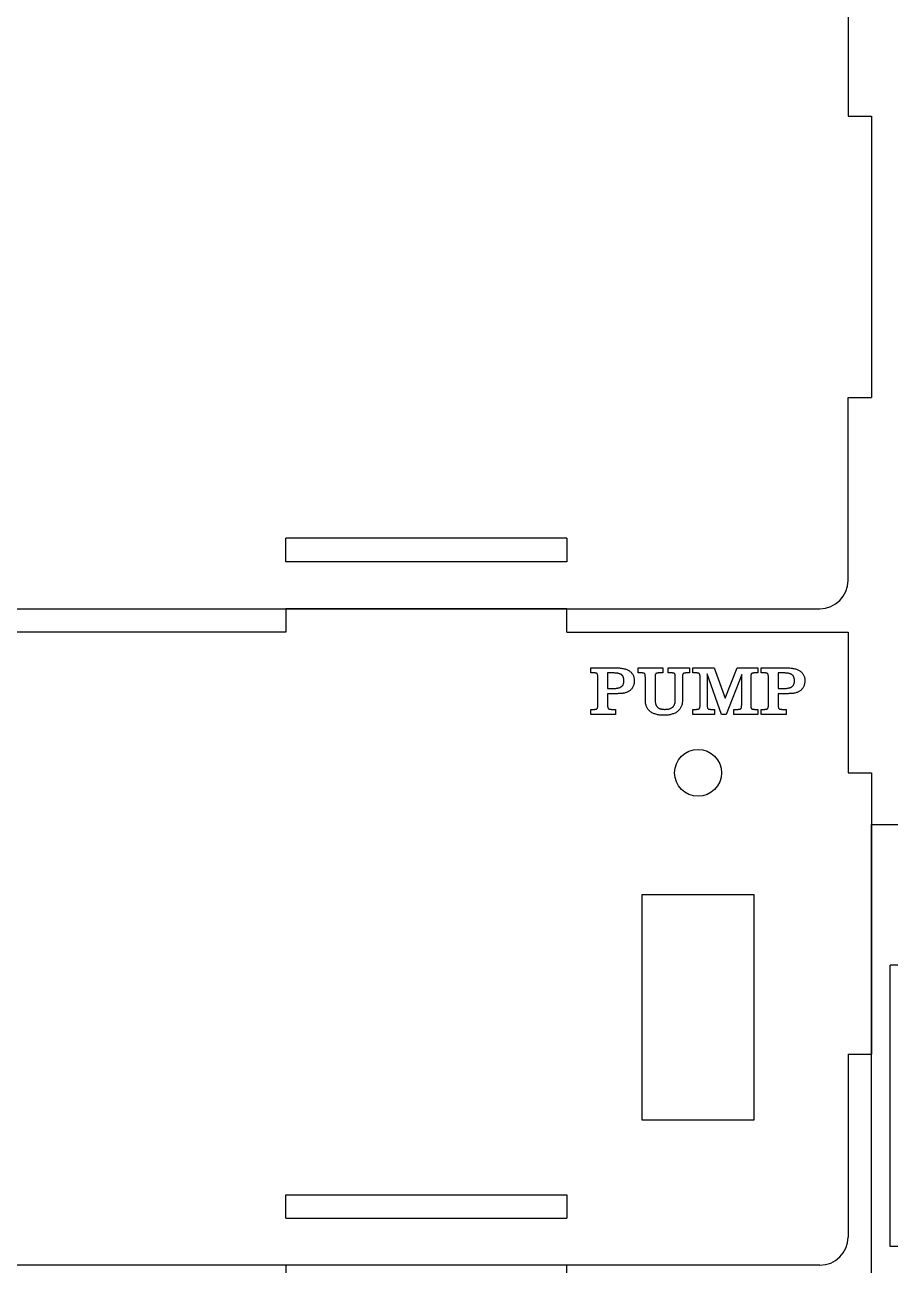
# Model space of a CAD drawing. Header units: millimetres. Extents: x 9 to 348, y 407 to 812.
# Drawn here: x 133.6 to 225.9, y 547.4 to 679.7 of the extents above; entities that cross this region are included whole.
import ezdxf

# ---------------------------------------------------------------- set-up
doc = ezdxf.new("R2010")
doc.units = ezdxf.units.MM

# ---------------------------------------------------------------- blocks, each defined once
blk = doc.blocks.new('1-Box Front')
at = {"color": 179, "linetype": 'Continuous', "lineweight": 25}
for p, q in [((32.5, 67.5), (32.5, 70)), ((32.5, 70), (62.5, 70)), ((62.5, 70), (62.5, 67.5)), ((92.5, 67.5), (92.5, 70)), ((122.5, 70), (92.5, 70)), ((122.5, 67.5), (122.5, 70)), ((152.5, 70), (152.5, 67.5)), ((182.5, 70), (152.5, 70)), ((182.5, 67.5), (182.5, 70)), ((2.5, 67.5), (2.5, 52.5)), ((32.5, 67.5), (2.5, 67.5)), ((62.5, 67.5), (92.5, 67.5)), ((152.5, 67.5), (122.5, 67.5)), ((182.5, 67.5), (212.5, 67.5)), ((212.5, 67.5), (212.5, 52.5)), ((2.5, 52.5), (0, 52.5)), ((0, 52.5), (0, 22.5)), ((212.5, 52.5), (215, 52.5)), ((215, 52.5), (215, 22.5)), ((2.5, 22.5), (0, 22.5)), ((2.5, 22.5), (2.5, 3)), ((212.5, 22.5), (215, 22.5)), ((212.5, 3), (212.5, 22.5)), ((62.5, 7.5), (32.5, 7.5)), ((32.5, 7.5), (32.5, 5)), ((62.5, 5), (62.5, 7.5)), ((122.5, 7.5), (92.5, 7.5)), ((92.5, 7.5), (92.5, 5)), ((122.5, 7.5), (122.5, 5)), ((182.5, 7.5), (152.5, 7.5)), ((152.5, 5), (152.5, 7.5)), ((182.5, 7.5), (182.5, 5)), ((62.5, 5), (32.5, 5)), ((122.5, 5), (92.5, 5)), ((182.5, 5), (152.5, 5)), ((5.5, 0), (209.5, 0))]:
    blk.add_line(p, q, dxfattribs=at)
for centre, start, end in [((5.5, 3), 180, 270), ((209.5, 3), 270, 0)]:
    blk.add_arc(centre, 3, start, end, dxfattribs=at)
blk = doc.blocks.new('7-Box Middle')
at = {"color": 179, "linetype": 'Continuous', "lineweight": 25}
for p, q in [((32.5, 67.5), (32.5, 70)), ((32.5, 70), (62.5, 70)), ((62.5, 70), (62.5, 67.5)), ((92.5, 67.5), (92.5, 70)), ((92.5, 70), (122.5, 70)), ((122.5, 67.5), (122.5, 70)), ((152.5, 70), (152.5, 67.5)), ((182.5, 70), (152.5, 70)), ((182.5, 67.5), (182.5, 70)), ((2.5, 67.5), (2.5, 52.5)), ((32.5, 67.5), (2.5, 67.5)), ((62.5, 67.5), (92.5, 67.5)), ((152.5, 67.5), (122.5, 67.5)), ((182.5, 67.5), (212.5, 67.5)), ((212.5, 67.5), (212.5, 52.5)), ((113.57, 57.275), (101.43, 57.275)), ((101.43, 57.275), (101.43, 51.525)), ((113.57, 51.525), (113.57, 57.275)), ((0, 52.5), (0, 22.5)), ((2.5, 52.5), (0, 52.5)), ((212.5, 52.5), (215, 52.5)), ((215, 52.5), (215, 22.5)), ((101.43, 51.525), (113.57, 51.525)), ((202.5, 39.5), (190.5, 39.5)), ((190.5, 39.5), (190.5, 15.5)), ((202.5, 15.5), (202.5, 39.5)), ((2.5, 22.5), (0, 22.5)), ((2.5, 3), (2.5, 22.5)), ((212.5, 22.5), (215, 22.5)), ((212.5, 22.5), (212.5, 3)), ((13.64, 21.85), (13.34, 21.85)), ((13.34, 21.85), (13.34, 15.5)), ((21.66, 21.85), (21.36, 21.85)), ((21.66, 15.5), (21.66, 21.85)), ((112.58, 21.875), (102.42, 21.875)), ((102.42, 21.875), (102.42, 19.335)), ((112.58, 19.335), (112.58, 21.875)), ((102.42, 19.335), (112.58, 19.335)), ((13.34, 15.5), (21.66, 15.5)), ((190.5, 15.5), (202.5, 15.5)), ((32.5, 7.5), (62.5, 7.5)), ((32.5, 7.5), (32.5, 5)), ((62.5, 5), (62.5, 7.5)), ((92.5, 7.5), (122.5, 7.5)), ((92.5, 7.5), (92.5, 5)), ((122.5, 7.5), (122.5, 5)), ((152.5, 7.5), (182.5, 7.5)), ((152.5, 5), (152.5, 7.5)), ((182.5, 7.5), (182.5, 5)), ((32.5, 5), (62.5, 5)), ((92.5, 5), (122.5, 5)), ((152.5, 5), (182.5, 5)), ((209.5, 0), (5.5, 0))]:
    blk.add_line(p, q, dxfattribs=at)
for centre, radius in [((17.5, 52.5), 2.5), ((42.5, 52.5), 2.5), ((196.5, 52.5), 2.5), ((17.5, 37.5), 5.85), ((42.5, 20.605), 5.5)]:
    blk.add_circle(centre, radius, dxfattribs=at)
for centre, radius, start, end in [((17.5, 21.85), 3.86, 0, 180), ((5.5, 3), 3, 180, 270), ((209.5, 3), 3, 270, 0)]:
    blk.add_arc(centre, radius, start, end, dxfattribs=at)
blk = doc.blocks.new('6-Box Front')
at = {"color": 179, "linetype": 'Continuous', "lineweight": 25}
for p, q in [((152.5, 70), (152.5, 67.5)), ((182.5, 70), (152.5, 70)), ((182.5, 67.5), (182.5, 70)), ((152.5, 67.5), (122.5, 67.5)), ((182.5, 67.5), (212.5, 67.5)), ((212.5, 67.5), (212.5, 52.5)), ((185.04, 63.71), (187.63, 63.71)), ((185.04, 63.15), (185.04, 63.71)), ((190.11, 63.71), (192.75, 63.71)), ((190.11, 63.15), (190.11, 63.71)), ((192.75, 63.71), (192.75, 63.15)), ((193.31, 63.15), (193.31, 63.71)), ((193.31, 63.71), (195.6, 63.71)), ((195.6, 63.71), (195.6, 63.15)), ((195.94, 63.71), (198.23, 63.71)), ((195.94, 63.15), (195.94, 63.71)), ((198.23, 63.71), (199.39, 60.46)), ((199.39, 60.46), (200.66, 63.71)), ((200.66, 63.71), (202.89, 63.71)), ((202.89, 63.71), (202.89, 63.15)), ((203.24, 63.71), (205.83, 63.71)), ((203.24, 63.15), (203.24, 63.71)), ((185.33, 63.15), (185.04, 63.15)), ((185.81, 59.72), (185.81, 62.68)), ((186.85, 63.15), (186.85, 61.49)), ((187.28, 63.15), (186.85, 63.15)), ((190.36, 63.15), (190.11, 63.15)), ((190.88, 60.26), (190.88, 62.69)), ((191.92, 62.69), (191.92, 60.26)), ((192.75, 63.15), (192.43, 63.15)), ((193.59, 63.15), (193.31, 63.15)), ((194.07, 60.26), (194.07, 62.69)), ((194.83, 62.69), (194.83, 60.26)), ((195.6, 63.15), (195.35, 63.15)), ((196.21, 63.15), (195.94, 63.15)), ((196.71, 59.73), (196.71, 62.69)), ((197.47, 63.06), (197.47, 59.73)), ((198.99, 58.71), (197.47, 63.06)), ((201.15, 62.98), (199.5, 58.71)), ((201.15, 59.73), (201.15, 62.98)), ((202.12, 62.69), (202.12, 59.73)), ((202.89, 63.15), (202.61, 63.15)), ((203.52, 63.15), (203.24, 63.15)), ((204, 59.72), (204, 62.68)), ((205.04, 63.15), (205.04, 61.49)), ((205.47, 63.15), (205.04, 63.15)), ((186.85, 61.49), (187.34, 61.49)), ((186.85, 60.93), (186.85, 59.72)), ((187.53, 60.93), (186.85, 60.93)), ((205.04, 61.49), (205.53, 61.49)), ((205.72, 60.93), (205.04, 60.93)), ((205.04, 60.93), (205.04, 59.72)), ((185.04, 58.71), (185.04, 59.26)), ((185.04, 59.26), (185.33, 59.26)), ((187.68, 58.71), (185.04, 58.71)), ((187.34, 59.26), (187.68, 59.26)), ((187.68, 59.26), (187.68, 58.71)), ((195.94, 59.26), (196.21, 59.26)), ((195.94, 58.71), (195.94, 59.26)), ((198.24, 58.71), (195.94, 58.71)), ((197.95, 59.26), (198.24, 59.26)), ((198.24, 59.26), (198.24, 58.71)), ((199.5, 58.71), (198.99, 58.71)), ((200.32, 59.26), (200.66, 59.26)), ((200.32, 58.71), (200.32, 59.26)), ((202.89, 58.71), (200.32, 58.71)), ((202.61, 59.26), (202.89, 59.26)), ((202.89, 59.26), (202.89, 58.71)), ((203.24, 59.26), (203.52, 59.26)), ((203.24, 58.71), (203.24, 59.26)), ((205.88, 58.71), (203.24, 58.71)), ((205.53, 59.26), (205.88, 59.26)), ((205.88, 59.26), (205.88, 58.71)), ((212.5, 52.5), (215, 52.5)), ((215, 52.5), (215, 22.5)), ((190.5, 39.5), (190.5, 15.5)), ((202.5, 39.5), (190.5, 39.5)), ((202.5, 15.5), (202.5, 39.5)), ((212.5, 22.5), (215, 22.5)), ((212.5, 22.5), (212.5, 3)), ((190.5, 15.5), (202.5, 15.5)), ((152.5, 5), (152.5, 7.5)), ((152.5, 7.5), (182.5, 7.5)), ((182.5, 7.5), (182.5, 5)), ((152.5, 5), (182.5, 5)), ((209.5, 0), (5.5, 0))]:
    blk.add_line(p, q, dxfattribs=at)
blk.add_circle((196.5, 52.5), 2.5, dxfattribs=at)
blk.add_arc((209.5, 3), 3, 270, 0, dxfattribs=at)
for points, knots in [([(187.63, 63.71), (187.71, 63.71), (187.87, 63.71), (188.11, 63.69), (188.32, 63.66), (188.52, 63.62), (188.71, 63.58), (188.88, 63.51), (189.03, 63.44), (189.17, 63.36), (189.3, 63.27), (189.4, 63.16), (189.49, 63.05), (189.57, 62.92), (189.63, 62.79), (189.66, 62.64), (189.69, 62.48), (189.69, 62.37), (189.69, 62.32)], [0, 0, 0, 0, 0.088135, 0.17068, 0.247853, 0.320372, 0.38841, 0.452186, 0.511927, 0.568875, 0.623515, 0.675758, 0.727258, 0.778469, 0.830712, 0.884572, 0.940683, 1, 1, 1, 1]), ([(205.83, 63.71), (205.91, 63.71), (206.07, 63.71), (206.3, 63.69), (206.52, 63.66), (206.72, 63.62), (206.91, 63.58), (207.07, 63.51), (207.23, 63.44), (207.37, 63.36), (207.49, 63.27), (207.6, 63.16), (207.69, 63.05), (207.76, 62.92), (207.82, 62.79), (207.86, 62.64), (207.89, 62.48), (207.89, 62.37), (207.89, 62.32)], [0, 0, 0, 0, 0.088135, 0.17068, 0.247853, 0.320372, 0.38841, 0.452186, 0.511927, 0.568875, 0.623515, 0.675758, 0.727258, 0.778469, 0.830712, 0.884572, 0.940683, 1, 1, 1, 1]), ([(185.81, 62.68), (185.81, 62.72), (185.8, 62.81), (185.79, 62.92), (185.77, 63.01), (185.74, 63.07), (185.7, 63.09), (185.67, 63.11), (185.63, 63.12), (185.59, 63.13), (185.53, 63.14), (185.47, 63.15), (185.4, 63.15), (185.35, 63.15), (185.33, 63.15)], [0, 0, 0, 0, 0.17308, 0.311913, 0.416868, 0.495778, 0.533032, 0.574664, 0.624828, 0.681412, 0.747777, 0.822894, 0.906937, 1, 1, 1, 1]), ([(188.58, 62.32), (188.58, 62.35), (188.58, 62.43), (188.57, 62.53), (188.55, 62.62), (188.52, 62.71), (188.48, 62.79), (188.43, 62.86), (188.38, 62.92), (188.32, 62.97), (188.24, 63.01), (188.15, 63.05), (188.04, 63.08), (187.92, 63.11), (187.78, 63.13), (187.63, 63.14), (187.46, 63.15), (187.34, 63.15), (187.28, 63.15)], [0, 0, 0, 0, 0.062287, 0.120076, 0.17343, 0.223878, 0.271447, 0.317538, 0.362008, 0.407119, 0.455313, 0.509744, 0.571097, 0.640312, 0.717908, 0.803472, 0.897258, 1, 1, 1, 1]), ([(187.34, 61.49), (187.39, 61.49), (187.5, 61.49), (187.65, 61.5), (187.79, 61.51), (187.92, 61.53), (188.03, 61.56), (188.14, 61.59), (188.23, 61.63), (188.3, 61.67), (188.37, 61.73), (188.43, 61.79), (188.48, 61.85), (188.52, 61.93), (188.55, 62.02), (188.57, 62.11), (188.58, 62.21), (188.58, 62.28), (188.58, 62.32)], [0, 0, 0, 0, 0.096155, 0.184266, 0.265798, 0.340898, 0.408575, 0.470574, 0.526845, 0.577819, 0.626099, 0.673658, 0.721795, 0.771255, 0.823328, 0.878195, 0.937116, 1, 1, 1, 1]), ([(189.69, 62.32), (189.69, 62.26), (189.69, 62.14), (189.66, 61.97), (189.62, 61.81), (189.56, 61.66), (189.48, 61.52), (189.38, 61.4), (189.26, 61.28), (189.17, 61.22), (189.12, 61.19)], [0, 0, 0, 0, 0.137903, 0.267443, 0.391782, 0.511934, 0.629915, 0.749004, 0.871921, 1, 1, 1, 1]), ([(190.88, 62.69), (190.87, 62.73), (190.87, 62.82), (190.86, 62.93), (190.83, 63.01), (190.8, 63.07), (190.77, 63.09), (190.73, 63.11), (190.69, 63.12), (190.64, 63.14), (190.58, 63.14), (190.52, 63.15), (190.44, 63.15), (190.39, 63.15), (190.36, 63.15)], [0, 0, 0, 0, 0.165014, 0.297881, 0.399754, 0.477041, 0.513599, 0.557619, 0.608555, 0.667768, 0.737545, 0.815778, 0.902847, 1, 1, 1, 1]), ([(192.43, 63.15), (192.4, 63.15), (192.35, 63.15), (192.27, 63.15), (192.21, 63.14), (192.15, 63.13), (192.1, 63.12), (192.06, 63.11), (192.02, 63.09), (191.99, 63.07), (191.96, 63.01), (191.93, 62.93), (191.92, 62.82), (191.92, 62.73), (191.92, 62.69)], [0, 0, 0, 0, 0.096451, 0.184043, 0.261581, 0.330505, 0.391038, 0.442682, 0.485813, 0.523369, 0.600404, 0.702889, 0.83528, 1, 1, 1, 1]), ([(194.07, 62.69), (194.07, 62.73), (194.07, 62.82), (194.05, 62.93), (194.03, 63.01), (194, 63.07), (193.97, 63.09), (193.94, 63.11), (193.9, 63.12), (193.85, 63.14), (193.8, 63.14), (193.73, 63.15), (193.66, 63.15), (193.62, 63.15), (193.59, 63.15)], [0, 0, 0, 0, 0.1708501, 0.3084535, 0.4131914, 0.4917755, 0.5285805, 0.5706301, 0.6208641, 0.6783383, 0.7453693, 0.8211147, 0.9060021, 1, 1, 1, 1]), ([(195.35, 63.15), (195.32, 63.15), (195.27, 63.15), (195.2, 63.15), (195.13, 63.14), (195.07, 63.14), (195.02, 63.12), (194.98, 63.11), (194.94, 63.09), (194.91, 63.07), (194.87, 63.01), (194.85, 62.93), (194.84, 62.82), (194.83, 62.73), (194.83, 62.69)], [0, 0, 0, 0, 0.097922, 0.185811, 0.263639, 0.333055, 0.393199, 0.445086, 0.488878, 0.525247, 0.602135, 0.703482, 0.835839, 1, 1, 1, 1]), ([(196.71, 62.69), (196.71, 62.74), (196.71, 62.82), (196.69, 62.93), (196.67, 63.01), (196.64, 63.07), (196.6, 63.09), (196.57, 63.11), (196.53, 63.12), (196.48, 63.14), (196.43, 63.14), (196.36, 63.15), (196.29, 63.15), (196.24, 63.15), (196.21, 63.15)], [0, 0, 0, 0, 0.167723, 0.302355, 0.406709, 0.483336, 0.519739, 0.563655, 0.613341, 0.672725, 0.741612, 0.817835, 0.90441, 1, 1, 1, 1]), ([(202.61, 63.15), (202.59, 63.15), (202.54, 63.15), (202.47, 63.15), (202.4, 63.14), (202.35, 63.14), (202.3, 63.12), (202.26, 63.11), (202.23, 63.09), (202.19, 63.07), (202.16, 63.01), (202.14, 62.93), (202.13, 62.82), (202.13, 62.73), (202.12, 62.69)], [0, 0, 0, 0, 0.0950259, 0.1809672, 0.2564776, 0.3246041, 0.3831776, 0.4349318, 0.4780188, 0.5147096, 0.59305, 0.6965753, 0.8322712, 1, 1, 1, 1]), ([(204, 62.68), (204, 62.72), (204, 62.81), (203.98, 62.92), (203.96, 63.01), (203.93, 63.07), (203.9, 63.09), (203.87, 63.11), (203.83, 63.12), (203.78, 63.13), (203.73, 63.14), (203.66, 63.15), (203.59, 63.15), (203.55, 63.15), (203.52, 63.15)], [0, 0, 0, 0, 0.17308, 0.311913, 0.416868, 0.495778, 0.533032, 0.574664, 0.624828, 0.681412, 0.747777, 0.822894, 0.906937, 1, 1, 1, 1]), ([(206.78, 62.32), (206.78, 62.35), (206.78, 62.43), (206.76, 62.53), (206.74, 62.62), (206.71, 62.71), (206.68, 62.79), (206.63, 62.86), (206.57, 62.92), (206.51, 62.97), (206.43, 63.01), (206.34, 63.05), (206.24, 63.08), (206.11, 63.11), (205.98, 63.13), (205.82, 63.14), (205.65, 63.15), (205.54, 63.15), (205.47, 63.15)], [0, 0, 0, 0, 0.062287, 0.120076, 0.17343, 0.223878, 0.271447, 0.317538, 0.362008, 0.407119, 0.455313, 0.509744, 0.571097, 0.640312, 0.717908, 0.803472, 0.897258, 1, 1, 1, 1]), ([(205.53, 61.49), (205.59, 61.49), (205.69, 61.49), (205.85, 61.5), (205.99, 61.51), (206.11, 61.53), (206.23, 61.56), (206.33, 61.59), (206.42, 61.63), (206.5, 61.67), (206.57, 61.73), (206.62, 61.79), (206.67, 61.85), (206.71, 61.93), (206.74, 62.02), (206.76, 62.11), (206.78, 62.21), (206.78, 62.28), (206.78, 62.32)], [0, 0, 0, 0, 0.096155, 0.184266, 0.265798, 0.340898, 0.408575, 0.470574, 0.526845, 0.577819, 0.626099, 0.673658, 0.721795, 0.771255, 0.823328, 0.878195, 0.937116, 1, 1, 1, 1]), ([(207.89, 62.32), (207.89, 62.26), (207.88, 62.14), (207.86, 61.97), (207.81, 61.81), (207.75, 61.66), (207.67, 61.52), (207.57, 61.4), (207.45, 61.28), (207.37, 61.22), (207.32, 61.19)], [0, 0, 0, 0, 0.137903, 0.267443, 0.391782, 0.511934, 0.629915, 0.749004, 0.871921, 1, 1, 1, 1]), ([(189.12, 61.19), (189.09, 61.16), (189.01, 61.12), (188.87, 61.07), (188.72, 61.02), (188.58, 60.99), (188.45, 60.97), (188.35, 60.96), (188.23, 60.95), (188.11, 60.95), (187.98, 60.94), (187.83, 60.93), (187.68, 60.93), (187.58, 60.93), (187.53, 60.93)], [0, 0, 0, 0, 0.079219, 0.166938, 0.26486, 0.372964, 0.432555, 0.497233, 0.567053, 0.642724, 0.72365, 0.810505, 0.902606, 1, 1, 1, 1]), ([(207.32, 61.19), (207.28, 61.16), (207.2, 61.12), (207.07, 61.07), (206.91, 61.02), (206.77, 60.99), (206.65, 60.97), (206.54, 60.96), (206.43, 60.95), (206.3, 60.95), (206.17, 60.94), (206.03, 60.93), (205.88, 60.93), (205.77, 60.93), (205.72, 60.93)], [0, 0, 0, 0, 0.079219, 0.166938, 0.26486, 0.372964, 0.432555, 0.497233, 0.567053, 0.642724, 0.72365, 0.810505, 0.902606, 1, 1, 1, 1]), ([(185.33, 59.26), (185.35, 59.26), (185.4, 59.26), (185.47, 59.27), (185.53, 59.27), (185.59, 59.28), (185.63, 59.29), (185.67, 59.31), (185.7, 59.32), (185.74, 59.35), (185.77, 59.4), (185.79, 59.48), (185.8, 59.59), (185.81, 59.67), (185.81, 59.72)], [0, 0, 0, 0, 0.095165, 0.181034, 0.257848, 0.325712, 0.383575, 0.434432, 0.476388, 0.51365, 0.590966, 0.695718, 0.831047, 1, 1, 1, 1]), ([(186.85, 59.72), (186.85, 59.68), (186.85, 59.59), (186.86, 59.48), (186.89, 59.4), (186.92, 59.35), (186.95, 59.32), (186.98, 59.31), (187.03, 59.29), (187.07, 59.28), (187.13, 59.27), (187.19, 59.27), (187.26, 59.26), (187.31, 59.26), (187.34, 59.26)], [0, 0, 0, 0, 0.164858, 0.298995, 0.401937, 0.479681, 0.516615, 0.559987, 0.611659, 0.671908, 0.739174, 0.816508, 0.904345, 1, 1, 1, 1]), ([(192.84, 58.64), (192.76, 58.64), (192.61, 58.64), (192.39, 58.66), (192.19, 58.69), (191.99, 58.74), (191.82, 58.8), (191.66, 58.87), (191.51, 58.95), (191.37, 59.05), (191.26, 59.16), (191.15, 59.28), (191.07, 59.42), (191, 59.56), (190.94, 59.72), (190.9, 59.89), (190.88, 60.07), (190.88, 60.2), (190.88, 60.26)], [0, 0, 0, 0, 0.080588, 0.156222, 0.227591, 0.294624, 0.35831, 0.418936, 0.477407, 0.533727, 0.588874, 0.643406, 0.697925, 0.753469, 0.810671, 0.870744, 0.933564, 1, 1, 1, 1]), ([(191.92, 60.26), (191.92, 60.22), (191.92, 60.14), (191.93, 60.02), (191.95, 59.91), (191.98, 59.81), (192.01, 59.72), (192.06, 59.64), (192.11, 59.56), (192.17, 59.5), (192.24, 59.44), (192.32, 59.39), (192.41, 59.35), (192.5, 59.32), (192.61, 59.3), (192.73, 59.28), (192.86, 59.27), (192.94, 59.26), (192.99, 59.26)], [0, 0, 0, 0, 0.075345, 0.145256, 0.210724, 0.271733, 0.329096, 0.384202, 0.436429, 0.487437, 0.539162, 0.593009, 0.649836, 0.710581, 0.77544, 0.844578, 0.919571, 1, 1, 1, 1]), ([(194.83, 60.26), (194.83, 60.2), (194.83, 60.08), (194.81, 59.89), (194.77, 59.72), (194.71, 59.56), (194.64, 59.42), (194.55, 59.28), (194.44, 59.16), (194.32, 59.05), (194.19, 58.95), (194.04, 58.87), (193.87, 58.8), (193.7, 58.74), (193.5, 58.69), (193.29, 58.66), (193.07, 58.64), (192.92, 58.64), (192.84, 58.64)], [0, 0, 0, 0, 0.066001, 0.128043, 0.187446, 0.244396, 0.299904, 0.354268, 0.408923, 0.464252, 0.521021, 0.579753, 0.640323, 0.704296, 0.772057, 0.843692, 0.919569, 1, 1, 1, 1]), ([(192.99, 59.26), (193.03, 59.27), (193.12, 59.27), (193.24, 59.28), (193.35, 59.3), (193.46, 59.32), (193.55, 59.36), (193.64, 59.4), (193.72, 59.46), (193.8, 59.51), (193.86, 59.58), (193.92, 59.66), (193.97, 59.74), (194, 59.83), (194.03, 59.93), (194.05, 60.03), (194.07, 60.15), (194.07, 60.22), (194.07, 60.26)], [0, 0, 0, 0, 0.0766847, 0.1491648, 0.2171414, 0.2816553, 0.3427887, 0.4009706, 0.4574303, 0.5128519, 0.5679733, 0.6227172, 0.6792759, 0.7372901, 0.7973799, 0.8610395, 0.9284646, 1, 1, 1, 1]), ([(196.21, 59.26), (196.24, 59.26), (196.29, 59.26), (196.36, 59.27), (196.43, 59.27), (196.48, 59.28), (196.53, 59.29), (196.57, 59.31), (196.6, 59.32), (196.64, 59.35), (196.67, 59.4), (196.69, 59.49), (196.71, 59.6), (196.71, 59.68), (196.71, 59.73)], [0, 0, 0, 0, 0.095528, 0.182046, 0.258219, 0.327061, 0.386102, 0.436184, 0.479503, 0.515882, 0.593558, 0.697843, 0.832387, 1, 1, 1, 1]), ([(197.47, 59.73), (197.47, 59.68), (197.47, 59.6), (197.49, 59.49), (197.51, 59.4), (197.54, 59.35), (197.57, 59.32), (197.61, 59.31), (197.64, 59.29), (197.69, 59.28), (197.74, 59.27), (197.8, 59.27), (197.87, 59.26), (197.92, 59.26), (197.95, 59.26)], [0, 0, 0, 0, 0.170823, 0.308158, 0.413696, 0.492171, 0.528211, 0.571166, 0.620969, 0.679858, 0.746084, 0.82108, 0.906617, 1, 1, 1, 1]), ([(200.66, 59.26), (200.68, 59.26), (200.73, 59.26), (200.81, 59.27), (200.87, 59.27), (200.93, 59.28), (200.97, 59.29), (201.01, 59.31), (201.05, 59.32), (201.08, 59.35), (201.11, 59.4), (201.14, 59.49), (201.15, 59.6), (201.15, 59.68), (201.15, 59.73)], [0, 0, 0, 0, 0.095356, 0.181718, 0.259056, 0.327774, 0.386709, 0.436701, 0.479941, 0.516255, 0.594503, 0.698215, 0.832689, 1, 1, 1, 1]), ([(202.12, 59.73), (202.13, 59.68), (202.13, 59.6), (202.14, 59.49), (202.16, 59.4), (202.19, 59.35), (202.23, 59.32), (202.26, 59.31), (202.3, 59.29), (202.35, 59.28), (202.4, 59.27), (202.47, 59.27), (202.54, 59.26), (202.59, 59.26), (202.61, 59.26)], [0, 0, 0, 0, 0.167753, 0.302159, 0.406961, 0.485313, 0.522009, 0.565102, 0.616864, 0.675133, 0.743486, 0.819007, 0.904961, 1, 1, 1, 1]), ([(203.52, 59.26), (203.55, 59.26), (203.59, 59.26), (203.66, 59.27), (203.73, 59.27), (203.78, 59.28), (203.83, 59.29), (203.87, 59.31), (203.9, 59.32), (203.93, 59.35), (203.96, 59.4), (203.98, 59.48), (204, 59.59), (204, 59.67), (204, 59.72)], [0, 0, 0, 0, 0.095165, 0.181034, 0.257848, 0.325712, 0.383575, 0.434432, 0.476388, 0.51365, 0.590966, 0.695718, 0.831047, 1, 1, 1, 1]), ([(205.04, 59.72), (205.04, 59.68), (205.04, 59.59), (205.06, 59.48), (205.08, 59.4), (205.11, 59.35), (205.15, 59.32), (205.18, 59.31), (205.22, 59.29), (205.27, 59.28), (205.32, 59.27), (205.39, 59.27), (205.46, 59.26), (205.51, 59.26), (205.53, 59.26)], [0, 0, 0, 0, 0.164858, 0.298995, 0.401937, 0.479681, 0.516615, 0.559987, 0.611659, 0.671908, 0.739174, 0.816508, 0.904345, 1, 1, 1, 1])]:
    blk.add_open_spline(points, degree=3, knots=knots, dxfattribs=at)
blk = doc.blocks.new('2-Box Side left')
at = {"color": 179, "linetype": 'Continuous', "lineweight": 25}
for p, q in [((47.25, 67.5), (47.25, 70)), ((77.25, 70), (47.25, 70)), ((77.25, 67.5), (77.25, 70)), ((0, 67.5), (47.25, 67.5)), ((0, 3), (0, 67.5)), ((124.5, 67.5), (77.25, 67.5)), ((124.5, 67.5), (124.5, 3)), ((15.75, 41.5), (15.75, 53.5)), ((18.75, 53.5), (18.75, 41.5)), ((21.75, 41.5), (21.75, 53.5)), ((24.75, 53.5), (24.75, 41.5)), ((27.75, 41.5), (27.75, 53.5)), ((30.75, 53.5), (30.75, 41.5)), ((33.75, 41.5), (33.75, 53.5)), ((36.75, 53.5), (36.75, 41.5)), ((39.75, 41.5), (39.75, 53.5)), ((42.75, 53.5), (42.75, 41.5)), ((45.75, 41.5), (45.75, 53.5)), ((48.75, 53.5), (48.75, 41.5)), ((51.75, 41.5), (51.75, 53.5)), ((54.75, 53.5), (54.75, 41.5)), ((57.75, 41.5), (57.75, 53.5)), ((60.75, 53.5), (60.75, 41.5)), ((63.75, 41.5), (63.75, 53.5)), ((66.75, 53.5), (66.75, 41.5)), ((69.75, 41.5), (69.75, 53.5)), ((72.75, 53.5), (72.75, 41.5)), ((75.75, 41.5), (75.75, 53.5)), ((78.75, 53.5), (78.75, 41.5)), ((81.75, 41.5), (81.75, 53.5)), ((84.75, 53.5), (84.75, 41.5)), ((87.75, 41.5), (87.75, 53.5)), ((90.75, 53.5), (90.75, 41.5)), ((93.75, 41.5), (93.75, 53.5)), ((96.75, 53.5), (96.75, 41.5)), ((99.75, 41.5), (99.75, 53.5)), ((102.75, 53.5), (102.75, 41.5)), ((105.75, 41.5), (105.75, 53.5)), ((108.75, 53.5), (108.75, 41.5)), ((4.5, 52.5), (2, 52.5)), ((2, 22.5), (2, 52.5)), ((4.5, 22.5), (4.5, 52.5)), ((117.5, 52.5), (117.5, 22.5)), ((122.5, 52.5), (117.5, 52.5)), ((122.5, 22.5), (122.5, 52.5)), ((15.75, 21.5), (15.75, 33.5)), ((18.75, 33.5), (18.75, 21.5)), ((21.75, 21.5), (21.75, 33.5)), ((24.75, 33.5), (24.75, 21.5)), ((27.75, 21.5), (27.75, 33.5)), ((30.75, 33.5), (30.75, 21.5)), ((33.75, 21.5), (33.75, 33.5)), ((36.75, 33.5), (36.75, 21.5)), ((39.75, 21.5), (39.75, 33.5)), ((42.75, 33.5), (42.75, 21.5)), ((45.75, 21.5), (45.75, 33.5)), ((48.75, 33.5), (48.75, 21.5)), ((51.75, 21.5), (51.75, 33.5)), ((54.75, 33.5), (54.75, 21.5)), ((57.75, 21.5), (57.75, 33.5)), ((60.75, 33.5), (60.75, 21.5)), ((63.75, 21.5), (63.75, 33.5)), ((66.75, 33.5), (66.75, 21.5)), ((69.75, 21.5), (69.75, 33.5)), ((72.75, 33.5), (72.75, 21.5)), ((75.75, 21.5), (75.75, 33.5)), ((78.75, 33.5), (78.75, 21.5)), ((81.75, 21.5), (81.75, 33.5)), ((84.75, 33.5), (84.75, 21.5)), ((87.75, 21.5), (87.75, 33.5)), ((90.75, 33.5), (90.75, 21.5)), ((93.75, 21.5), (93.75, 33.5)), ((96.75, 33.5), (96.75, 21.5)), ((99.75, 21.5), (99.75, 33.5)), ((102.75, 33.5), (102.75, 21.5)), ((105.75, 21.5), (105.75, 33.5)), ((108.75, 33.5), (108.75, 21.5)), ((4.5, 22.5), (2, 22.5)), ((122.5, 22.5), (117.5, 22.5)), ((77.25, 7.5), (47.25, 7.5)), ((47.25, 7.5), (47.25, 5)), ((77.25, 7.5), (77.25, 5)), ((77.25, 5), (47.25, 5)), ((121.5, 0), (3, 0))]:
    blk.add_line(p, q, dxfattribs=at)
for centre, radius, start, end in [((17.25, 53.5), 1.5, 0, 180), ((23.25, 53.5), 1.5, 0, 180), ((29.25, 53.5), 1.5, 0, 180), ((35.25, 53.5), 1.5, 0, 180), ((41.25, 53.5), 1.5, 0, 180), ((47.25, 53.5), 1.5, 0, 180), ((53.25, 53.5), 1.5, 0, 180), ((59.25, 53.5), 1.5, 0, 180), ((65.25, 53.5), 1.5, 0, 180), ((71.25, 53.5), 1.5, 0, 180), ((77.25, 53.5), 1.5, 0, 180), ((83.25, 53.5), 1.5, 0, 180), ((89.25, 53.5), 1.5, 0, 180), ((95.25, 53.5), 1.5, 0, 180), ((101.25, 53.5), 1.5, 0, 180), ((107.25, 53.5), 1.5, 0, 180), ((17.25, 41.5), 1.5, 180, 0), ((23.25, 41.5), 1.5, 180, 0), ((29.25, 41.5), 1.5, 180, 0), ((35.25, 41.5), 1.5, 180, 0), ((41.25, 41.5), 1.5, 180, 0), ((47.25, 41.5), 1.5, 180, 0), ((53.25, 41.5), 1.5, 180, 0), ((59.25, 41.5), 1.5, 180, 0), ((65.25, 41.5), 1.5, 180, 0), ((71.25, 41.5), 1.5, 180, 0), ((77.25, 41.5), 1.5, 180, 0), ((83.25, 41.5), 1.5, 180, 0), ((89.25, 41.5), 1.5, 180, 0), ((95.25, 41.5), 1.5, 180, 0), ((101.25, 41.5), 1.5, 180, 0), ((107.25, 41.5), 1.5, 180, 0), ((17.25, 33.5), 1.5, 0, 180), ((23.25, 33.5), 1.5, 0, 180), ((29.25, 33.5), 1.5, 0, 180), ((35.25, 33.5), 1.5, 0, 180), ((41.25, 33.5), 1.5, 0, 180), ((47.25, 33.5), 1.5, 0, 180), ((53.25, 33.5), 1.5, 0, 180), ((59.25, 33.5), 1.5, 0, 180), ((65.25, 33.5), 1.5, 0, 180), ((71.25, 33.5), 1.5, 0, 180), ((77.25, 33.5), 1.5, 0, 180), ((83.25, 33.5), 1.5, 0, 180), ((89.25, 33.5), 1.5, 0, 180), ((95.25, 33.5), 1.5, 0, 180), ((101.25, 33.5), 1.5, 0, 180), ((107.25, 33.5), 1.5, 0, 180), ((17.25, 21.5), 1.5, 180, 0), ((23.25, 21.5), 1.5, 180, 0), ((29.25, 21.5), 1.5, 180, 0), ((35.25, 21.5), 1.5, 180, 0), ((41.25, 21.5), 1.5, 180, 0), ((47.25, 21.5), 1.5, 180, 0), ((53.25, 21.5), 1.5, 180, 0), ((59.25, 21.5), 1.5, 180, 0), ((65.25, 21.5), 1.5, 180, 0), ((71.25, 21.5), 1.5, 180, 0), ((77.25, 21.5), 1.5, 180, 0), ((83.25, 21.5), 1.5, 180, 0), ((89.25, 21.5), 1.5, 180, 0), ((95.25, 21.5), 1.5, 180, 0), ((101.25, 21.5), 1.5, 180, 0), ((107.25, 21.5), 1.5, 180, 0), ((3, 3), 3, 180, 270), ((121.5, 3), 3, 270, 0)]:
    blk.add_arc(centre, radius, start, end, dxfattribs=at)

msp = doc.modelspace()

# ---------------------------------------------------------------- block references
at = {"color": 7, "linetype": 'Continuous'}
for name, p in [('1-Box Front', (8.92, 617.42)), ('6-Box Front', (8.92, 547.42)), ('2-Box Side left', (223.92, 526.92)), ('7-Box Middle', (8.92, 477.42))]:
    msp.add_blockref(name, p, dxfattribs=at)

doc.saveas('drawing.dxf')
